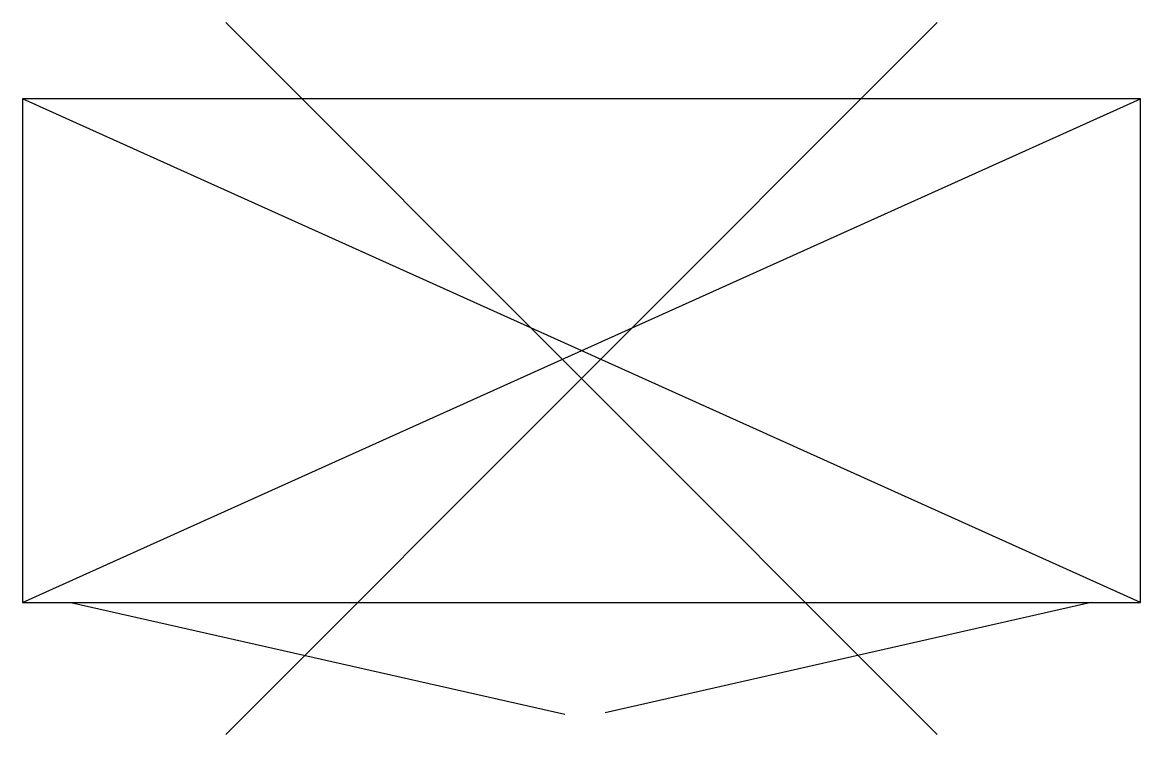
# Model space of a CAD drawing. Header units: metres. Extents: x -0.5 to 0.5, y -0.34 to 0.29.
import ezdxf

# ---------------------------------------------------------------- set-up
doc = ezdxf.new("R2010")
doc.units = ezdxf.units.M
doc.header["$MEASUREMENT"] = 0

msp = doc.modelspace()

# ---------------------------------------------------------------- linework, layer by layer
for p, q in [((0.3182, -0.3432), (-0.3182, 0.2932)), ((-0.3182, -0.3432), (0.3182, 0.2932)), ((0.5, 0.225), (-0.5, 0.225)), ((-0.5, 0.225), (-0.5, -0.225)), ((0.5, -0.225), (-0.5, 0.225)), ((-0.5, -0.225), (0.5, 0.225)), ((0.5, -0.225), (0.5, 0.225)), ((-0.5, -0.225), (0.5, -0.225)), ((-0.4566, -0.225), (-0.015, -0.325)), ((0.4559, -0.2251), (0.0213, -0.3236))]:
    msp.add_line(p, q)

doc.saveas('drawing.dxf')
